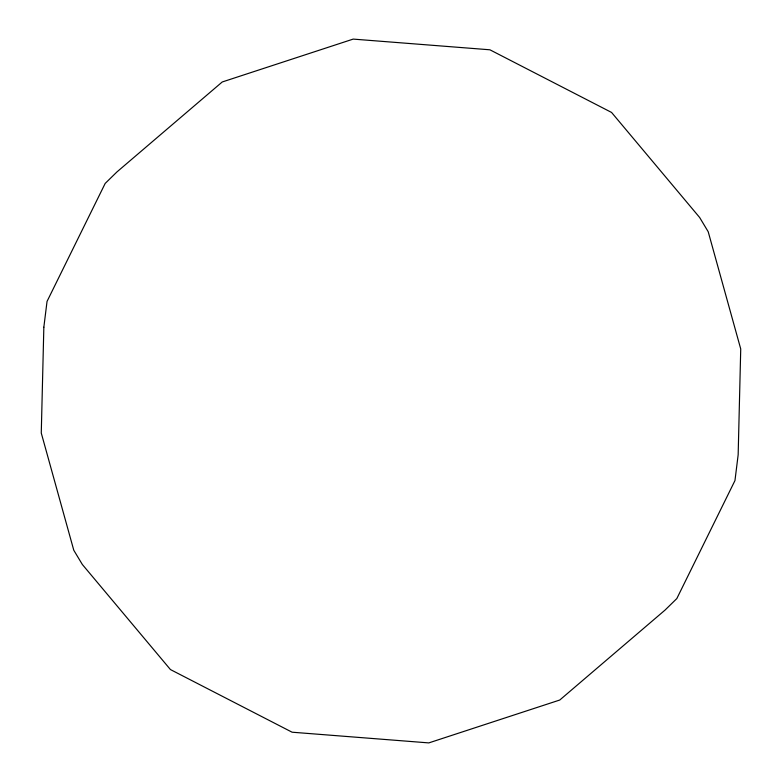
<?xml version="1.0" encoding="UTF-8"?>
<svg xmlns="http://www.w3.org/2000/svg" width="782" height="782" viewBox="0 0 782 782"><rect width="100%" height="100%" fill="white"/><g stroke="black" fill="none" stroke-linecap="round" stroke-linejoin="round"><path stroke-width="1.17" d="M43.841 327.208L41.27 433.042L73.782 550.245L82.354 564.506L170.437 669.558L292.097 732.206L428.81 742.9L559.765 700.027L665.032 610.097L676.821 598.572L734.963 480.578L738.159 454.792L740.73 348.958L708.218 231.755L699.646 217.494L611.563 112.442L489.903 49.794L353.19 39.1L222.235 81.973L116.968 171.903L105.179 183.428L47.037 301.422L43.841 327.208"/></g></svg>
